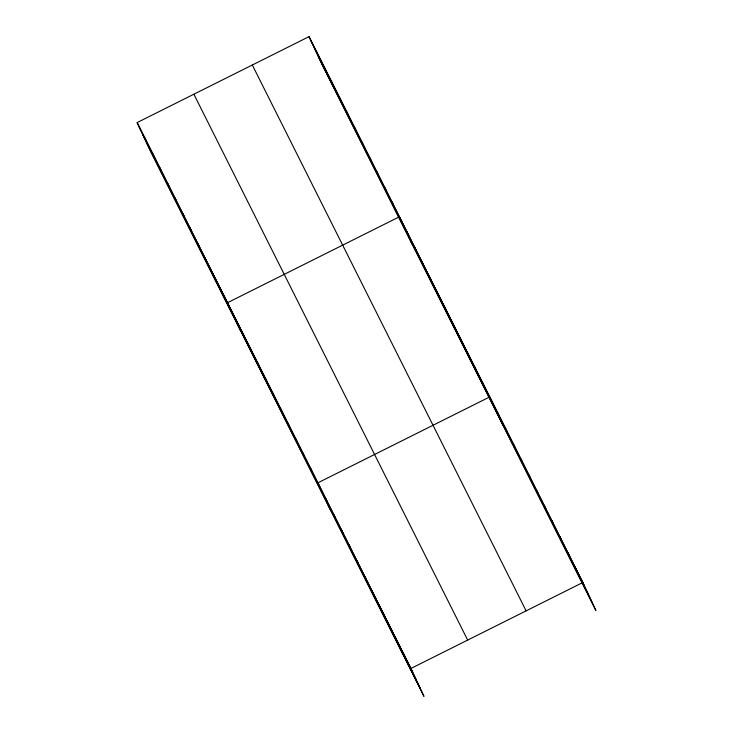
<?xml version="1.0" encoding="UTF-8"?>
<svg xmlns="http://www.w3.org/2000/svg" width="733" height="733" viewBox="0 0 733 733"><rect width="100%" height="100%" fill="white"/><g stroke="black" fill="none" stroke-linecap="round" stroke-linejoin="round"><path stroke-width="1.1" d="M137.144 122.585L410.947 668.441L423.958 696.35L150.155 150.503L137.144 122.585L309.042 36.65L582.845 582.497L595.856 610.415L322.053 64.559L309.042 36.65M410.947 668.441L582.845 582.497M310.71 40.242L584.522 586.098M314.457 48.268L588.26 594.124M318.314 56.542L592.117 602.389M252.308 65.008L526.12 610.864M193.869 94.227L467.672 640.074M138.821 126.177L412.624 672.033M142.559 134.203L416.362 680.059M146.417 142.477L420.22 688.324M575.084 567.03L576.761 570.631M567.324 551.573L569 555.165M559.572 536.107L561.24 539.699M551.812 520.641L553.488 524.232M544.051 505.174L545.728 508.766M536.299 489.708L537.967 493.3M528.539 474.242L530.216 477.834M520.778 458.776L522.455 462.367M513.018 443.309L514.694 446.901M505.266 427.843L506.943 431.435M497.505 412.377L499.182 415.968M502.765 424.828L489.745 396.91L317.856 482.845L330.867 510.764M482.222 381.902L483.89 385.494M474.691 366.894L476.368 370.486M467.159 351.877L468.836 355.468M459.628 336.868L461.304 340.46M452.096 321.86L453.773 325.452M444.574 306.843L446.25 310.444M437.042 291.835L438.719 295.426M429.511 276.827L431.187 280.418M421.979 261.809L423.656 265.41M414.457 246.801L416.124 250.393M406.925 231.793L408.602 235.385M412.413 244.694L399.393 216.785L227.496 302.72L240.516 330.629M391.862 201.767L393.539 205.359M384.33 186.759L386.007 190.351M376.808 171.751L378.475 175.343M369.276 156.734L370.953 160.335M361.745 141.726L363.421 145.317M354.213 126.717L355.89 130.309M346.682 111.7L348.358 115.301M339.159 96.692L340.836 100.284M331.628 81.684L333.304 85.275M324.096 66.676L325.773 70.267M316.564 51.658L318.241 55.259M403.187 652.975L404.863 656.566M395.435 637.508L397.103 641.1M387.675 622.042L389.351 625.634M379.914 606.576L381.591 610.168M372.153 591.11L373.83 594.701M364.402 575.643L366.079 579.235M356.641 560.177L358.318 563.769M348.881 544.711L350.557 548.302M341.129 529.244L342.806 532.836M333.368 513.778L335.045 517.37M325.608 498.312L327.284 501.903M310.325 467.837L312.001 471.429M302.793 452.829L304.47 456.421M295.262 437.812L296.938 441.413M287.739 422.804L289.407 426.395M280.208 407.795L281.884 411.387M272.676 392.778L274.353 396.379M265.144 377.77L266.821 381.362M257.613 362.762L259.29 366.353M250.09 347.754L251.758 351.345M242.559 332.736L244.236 336.337M235.027 317.728L236.704 321.32M219.964 287.702L221.641 291.303M212.442 272.694L214.118 276.286M204.91 257.686L206.587 261.278M197.379 242.678L199.055 246.27M189.847 227.661L191.524 231.252M182.315 212.652L183.992 216.244M174.793 197.644L176.47 201.236M167.261 182.627L168.938 186.228M159.73 167.619L161.407 171.21M152.198 152.611L153.875 156.202M144.676 137.593L146.343 141.194"/></g></svg>
